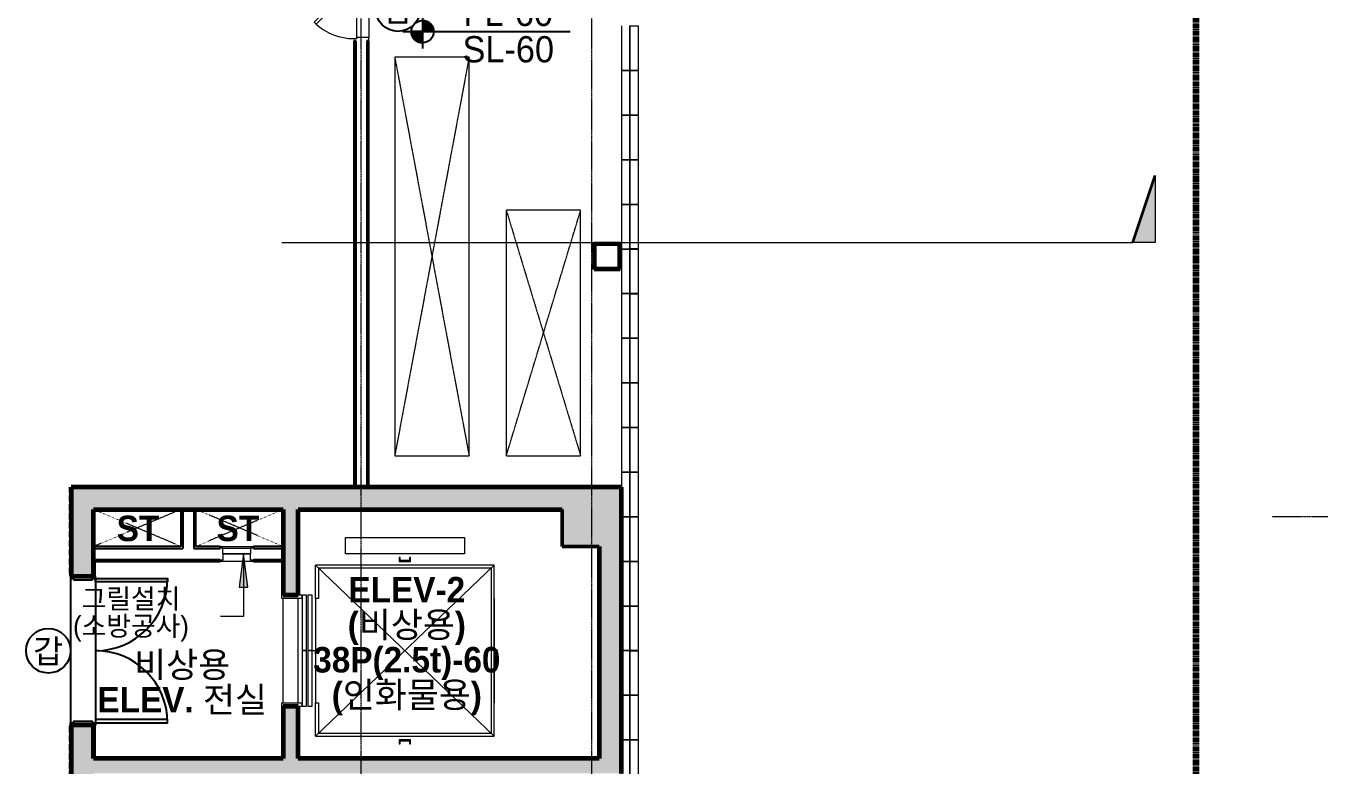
# Model space of a CAD drawing. Header units: millimetres. Extents: x 32807 to 138242, y 21317 to 92065.
# Drawn here: x 120734 to 138242, y 58216 to 68163 of the extents above; entities that cross this region are included whole.
import ezdxf

# ---------------------------------------------------------------- set-up
doc = ezdxf.new("R2010")
doc.units = ezdxf.units.MM
for name, pattern in [('_1점쇄선_1_100_', [9.6, 3.2, -3.2, 0, -3.2]), ('Center', [29.999999, 12, -6, 6, -6]), ('Dash Dot 3_16_', [7.9375, 4.7625, -1.5875, 0, -1.5875]), ('Grid Line', [22.225, 12.7, -3.175, 3.175, -3.175]), ('Hidden 1_5', [2.2, 1.5, -0.7]), ('IMPORT-HID _4_', [2.3, 1.5, -0.8])]:
    doc.linetypes.add(name, pattern=pattern)
doc.layers.add('02. 미장', color=3, linetype='Continuous')
doc.layers.add('03. 태정도어', color=3, linetype='Continuous')
for name, color, linetype, lineweight in [('05. 방화석고', 2, 'Continuous', 13), ('A-ANNO-CALL', 2, 'Continuous', 9), ('A-ANNO-NPLT', 3, 'Continuous', 9), ('A-ANNO-SYMB', 7, 'Continuous', 25), ('A-ANNO-TEXT', 130, 'Continuous', 9), ('A-COLS', 2, 'Continuous', 50), ('A-COLS-HACH', 252, 'Continuous', 15), ('A-EQPM-FIXD', 4, 'Continuous', 15), ('A-FLOR', 2, 'Continuous', 13), ('A-GLAZ', 4, 'Continuous', 18), ('A-GRID', 1, 'Continuous', 9), ('A-PLAN-OPEN', 9, '_1점쇄선_1_100_', 9), ('A-WALL', 2, 'Continuous', 60), ('A-WALL-FINI', 6, 'Continuous', 60), ('A-WALL-HACH', 252, 'Continuous', 60), ('A-WALL-MBND', 6, 'Continuous', 15), ('HID', 130, 'IMPORT-HID _4_', 9), ('오프닝', 170, 'Continuous', 15)]:
    doc.layers.add(name, color=color, linetype=linetype, lineweight=lineweight)
doc.styles.add('Arial_B', font='arialbd.ttf', dxfattribs={"height": 2.130988})
doc.styles.add('돋움_7', font='Dotum.ttf', dxfattribs={"height": 302.25256})
doc.styles.add('돋움_8', font='Dotum.ttf', dxfattribs={"height": 264.47099})
doc.styles.add('돋움_B_1', font='', dxfattribs={"height": 342.798635})
doc.styles.get('돋움_B_1').set_extended_font_data('Dotum', bold=True)

# ---------------------------------------------------------------- blocks, each defined once
blk = doc.blocks.new('Section - JL_SCT Tail-1276105-지상 3층 평면도')
at = {"layer": 'A-ANNO-NPLT'}
blk.add_hatch(color=256, dxfattribs=at).paths.add_polyline_path([(-2, 6), (0, 0), (-2, 0)], flags=0)
for p, q in [((-2, 6), (-2, 0)), ((-2, 0), (0, 0))]:
    blk.add_line(p, q, dxfattribs=at)
at = {"layer": 'A-ANNO-NPLT', "lineweight": 35}
blk.add_line((0, 0), (-2, 6), dxfattribs=at)
blk = doc.blocks.new('갑종방화문 - 갑종방화문-2885359-지상 3층 평면도')
at = {"layer": 'A-ANNO-SYMB'}
blk.add_circle((0, 0), 2, dxfattribs=at)
at = {"layer": 'A-ANNO-SYMB', "lineweight": 13, "insert": (-1.36, 1.02), "char_height": 2.131, "width": 3.427, "attachment_point": 1, "line_spacing_factor": 0.938532, "style": 'Arial_B'}
blk.add_mtext('\\fArial|b1|i0|c129|p34|;갑', dxfattribs=at)
blk = doc.blocks.new('HD_Spot Elev_수동_ - HD_Spot Elev_수동_-7050934-지상 3층 평면도')
at = {"layer": 'A-ANNO-SYMB'}
h = blk.add_hatch(color=256, dxfattribs=at)
edge = h.paths.add_edge_path(flags=0)
edge.add_arc((-4.56, 0), 1, 0, 90, ccw=False)
edge.add_line((-3.56, 0), (-4.56, 0))
edge.add_line((-4.56, 0), (-4.56, 1))
h = blk.add_hatch(color=256, dxfattribs=at)
edge = h.paths.add_edge_path(flags=0)
edge.add_arc((-4.56, 0), 1, 180, 270, ccw=False)
edge.add_line((-5.56, 0), (-4.56, 0))
edge.add_line((-4.56, 0), (-4.56, -1))
at = {"layer": 'A-ANNO-SYMB', "lineweight": 25}
for p, q in [((-4.56, 1.5), (-4.56, -1.5)), ((-4.56, 1), (-4.56, 0)), ((-6.33, 0), (8.67, 0)), ((-4.56, 0), (-5.56, 0)), ((-4.56, -1), (-4.56, 0)), ((-4.56, 0), (-3.56, 0))]:
    blk.add_line(p, q, dxfattribs=at)
blk.add_circle((-4.56, 0), 1, dxfattribs=at)
for start, end in [(360, 90), (180, 270)]:
    blk.add_arc((-4.56, 0), 1, start, end, dxfattribs=at)
blk = doc.blocks.new('JL_DR_점검용 출입구 - UCH_점검구_2-9866147-지상 3층 평면도')
at = {"layer": 'A-EQPM-FIXD'}
for p, q in [((-177, 609), (-152, 634)), ((354, 79), (-177, 609)), ((-152, 634), (379, 104)), ((355, 65), (-355, 65)), ((379, 104), (354, 79)), ((355, -100), (-355, -100))]:
    blk.add_line(p, q, dxfattribs=at)
at = {"layer": 'A-EQPM-FIXD', "lineweight": 18}
for p, q in [((-375, 65), (-375, 100)), ((-355, 65), (-375, 65)), ((-355, -100), (-355, 65)), ((375, 65), (355, 65)), ((355, 65), (355, -100)), ((375, 100), (375, 65)), ((-400, -100), (-355, -100)), ((355, -100), (400, -100))]:
    blk.add_line(p, q, dxfattribs=at)
at = {"layer": 'A-EQPM-FIXD'}
blk.add_arc((379, 104), 750, 137.6823, 180.2809, dxfattribs=at)
blk = doc.blocks.new('A$C7A1D1B51')
at = {"layer": '03. 태정도어', "color": 4}
for p, q in [((-219, 909), (-219, -1031)), ((106, 939), (-209, 939)), ((116, 909), (116, -1031)), ((106, -1061), (-209, -1061))]:
    blk.add_line(p, q, dxfattribs=at)
for points in [[(-209, 939), (-219, 939), (-219, 909), (-174, 909), (-174, 889), (-42, 889), (71, 889), (71, 909), (116, 909), (116, 939), (106, 939)], [(-209, -1061), (-219, -1061), (-219, -1031), (-174, -1031), (-174, -1011), (-42, -1011), (71, -1011), (71, -1031), (116, -1031), (116, -1061), (106, -1061)]]:
    blk.add_lwpolyline(points, dxfattribs=at)
for points in [[(116, 909), (1086, 909), (1086, 864), (116, 864)], [(116, -1031), (1086, -1031), (1086, -986), (116, -986)]]:
    blk.add_lwpolyline(points, close=True, dxfattribs=at)
for centre, start, end in [((115, 909), 270.0462, 359.6443), ((115, -1032), 0.3557, 89.9538)]:
    blk.add_arc(centre, 971, start, end, dxfattribs=at)

msp = doc.modelspace()

# ---------------------------------------------------------------- hatches: boundary and pattern name
at = {"layer": 'A-ANNO-TEXT'}
msp.add_hatch(color=50, dxfattribs=at).paths.add_polyline_path([(123658.8, 61068.2), (123599.5, 60618.2), (123718, 60618.2)], flags=0)
at = {"layer": 'A-COLS-HACH', "lineweight": 9}
h = msp.add_hatch(dxfattribs=at)
h.set_pattern_fill('FP_44', color=256, style=0, pattern_type=2)
h.set_pattern_definition([(45, (-11858.95, -1e-09), (-377.1708, 377.1708), []), (45, (-11858.95, 571.5), (-377.1708, 377.1708), [])])
h.paths.add_polyline_path([(128372.5, 64890.6), (128722.5, 64890.6), (128722.5, 65240.6), (128372.5, 65240.6)], flags=0)
h.paths.add_polyline_path([(128384.5, 64902.6), (128384.5, 65228.6), (128710.5, 65228.6), (128710.5, 64902.6)], flags=0)
at = {"layer": 'A-COLS-HACH'}
msp.add_hatch(color=256, dxfattribs=at).paths.add_polyline_path([(128442.5, 61165.6), (128442.5, 61665.6), (127942.5, 61665.6), (127942.5, 61165.6), (128047.7, 61165.6)], flags=0)
at = {"layer": 'A-WALL-HACH', "lineweight": 15}
h = msp.add_hatch(color=256, dxfattribs=at)
h.paths.add_polyline_path([(121342.5, 55115.6), (121642.5, 55115.6), (121642.5, 55765.6), (121342.5, 55765.6)], flags=0)
h.paths.add_polyline_path([(121342.5, 57765.6), (121642.5, 57765.6), (121642.5, 58765.6), (121342.5, 58765.6), (121342.5, 58613.4)], flags=0)
h.paths.add_polyline_path([(121464.6, 60765.6), (121642.5, 60765.6), (121642.5, 61965.6), (121342.5, 61965.6), (121342.5, 60765.6)], flags=0)
for points in [[(128742.5, 61665.6), (128742.5, 61965.6), (121642.5, 61965.6), (121642.5, 61665.6), (128442.5, 61665.6)], [(128742.5, 58315.6), (128742.5, 61665.6), (128442.5, 61665.6), (128442.5, 58315.6)], [(128442.5, 58115.6), (128742.5, 58115.6), (128742.5, 58315.6), (121642.5, 58315.6), (121642.5, 58115.6), (128047.7, 58115.6)]]:
    msp.add_hatch(color=256, dxfattribs=at).paths.add_polyline_path(points, flags=0)
h = msp.add_hatch(color=256, dxfattribs=at)
h.paths.add_polyline_path([(124392.5, 58315.6), (124392.5, 59015.6), (124192.5, 59015.6), (124192.5, 58315.6)], flags=0)
h.paths.add_polyline_path([(124392.5, 60515.6), (124392.5, 61665.6), (124192.5, 61665.6), (124192.5, 60515.6)], flags=0)

# ---------------------------------------------------------------- linework, layer by layer
at = {"color": 252, "lineweight": 9}
for p, q in [((123382.5, 61069.8), (123382.5, 61140.6)), ((123752.5, 61140.6), (123382.5, 61140.6)), ((123752.5, 61140.6), (123752.5, 61069.8)), ((123382.5, 61065.6), (123382.5, 61069.8)), ((123382.5, 61069.8), (123752.5, 61069.8)), ((123382.5, 61065.6), (123752.5, 61065.6)), ((123752.5, 61069.8), (123752.5, 61065.6))]:
    msp.add_line(p, q, dxfattribs=at)
at = {"layer": '02. 미장', "color": 13}
for p, q in [((121642.5, 60765.6), (121657.5, 60765.6)), ((124192.5, 60515.6), (124177.5, 60515.6)), ((124192.5, 59015.6), (124177.5, 59015.6)), ((121642.5, 58765.6), (121657.5, 58765.6))]:
    msp.add_line(p, q, dxfattribs=at)
for points in [[(121657.5, 60965.6), (121657.5, 60765.6)], [(124177.5, 60515.6), (124177.5, 60965.6)], [(121657.5, 58765.6), (121657.5, 58330.6), (124177.5, 58330.6), (124177.5, 59015.6)]]:
    msp.add_lwpolyline(points, dxfattribs=at)
at = {"layer": '05. 방화석고', "color": 6, "lineweight": 25}
for p, q in [((125142.5, 67965.6), (125142.5, 61965.6)), ((125155, 67965.6), (125155, 61965.6)), ((125167.5, 67965.6), (125167.5, 61965.6)), ((125317.5, 67965.6), (125317.5, 61965.6)), ((125342.5, 61965.6), (125342.5, 67965.6)), ((122817.5, 61665.6), (122817.5, 61165.6)), ((122842.5, 61665.6), (122842.5, 61140.6)), ((122992.5, 61665.6), (122992.5, 61140.6)), ((123005, 61665.6), (123005, 61165.6)), ((123017.5, 61165.6), (123017.5, 61665.6)), ((122817.5, 61165.6), (121642.5, 61165.6)), ((121642.5, 61140.6), (122842.5, 61140.6)), ((122992.5, 61140.6), (123342.5, 61140.6)), ((123342.5, 61165.6), (123017.5, 61165.6)), ((124192.5, 61165.6), (123792.5, 61165.6)), ((123792.5, 61140.6), (124192.5, 61140.6)), ((121642.5, 60990.6), (123342.5, 60990.6)), ((121642.5, 60978.1), (123342.5, 60978.1)), ((121642.5, 60965.6), (123342.5, 60965.6)), ((123792.5, 60990.6), (124192.5, 60990.6)), ((123792.5, 60978.1), (124192.5, 60978.1)), ((123792.5, 60965.6), (124192.5, 60965.6))]:
    msp.add_line(p, q, dxfattribs=at)
at = {"layer": 'A-ANNO-CALL', "linetype": 'Center', "lineweight": 100}
msp.add_line((136468.1, 21790.8), (136468.1, 79647), dxfattribs=at)
at = {"layer": 'A-ANNO-NPLT'}
msp.add_line((124175.8, 65252.5), (135619.2, 65252.5), dxfattribs=at)
at = {"layer": 'A-ANNO-TEXT', "color": 50}
for p, q in [((123658.8, 61068.2), (123599.5, 60618.2)), ((123718, 60618.2), (123658.8, 61068.2)), ((123658.8, 61068.2), (123658.8, 60226.3)), ((123599.5, 60618.2), (123718, 60618.2)), ((123658.8, 60226.3), (123350.5, 60226.3))]:
    msp.add_line(p, q, dxfattribs=at)
at = {"layer": 'A-COLS'}
for p, q in [((128722.5, 65240.6), (128372.5, 65240.6)), ((128372.5, 65240.6), (128372.5, 64890.6)), ((128384.5, 64902.6), (128384.5, 65228.6)), ((128384.5, 65228.6), (128710.5, 65228.6)), ((128710.5, 65228.6), (128710.5, 64902.6)), ((128722.5, 64890.6), (128722.5, 65240.6)), ((128372.5, 64890.6), (128722.5, 64890.6)), ((128710.5, 64902.6), (128384.5, 64902.6)), ((127942.5, 61665.6), (127942.5, 61165.6)), ((127942.5, 61165.6), (128442.5, 61165.6))]:
    msp.add_line(p, q, dxfattribs=at)
at = {"layer": 'A-EQPM-FIXD', "color": 252, "lineweight": 9}
for p, q in [((125028.2, 61065.6), (125028.2, 61285.6)), ((125028.2, 61285.6), (126628.2, 61285.6)), ((126628.2, 61285.6), (126628.2, 61065.6)), ((126628.2, 61065.6), (125028.2, 61065.6)), ((125764.7, 61016.4), (125752, 61016.4)), ((125752, 61016.4), (125752, 60965.6)), ((125752, 60965.6), (125904.4, 60965.6)), ((125764.7, 60978.3), (125764.7, 61016.4)), ((125891.7, 60978.3), (125764.7, 60978.3)), ((125904.4, 61016.4), (125891.7, 61016.4)), ((125891.7, 61016.4), (125891.7, 60978.3)), ((125904.4, 60965.6), (125904.4, 61016.4)), ((127028.2, 58615.6), (124628.2, 60915.6)), ((127028.2, 60915.6), (124628.2, 58615.6)), ((124628.2, 60465.6), (124628.2, 60915.6)), ((127028.2, 60915.6), (124628.2, 60915.6)), ((124666.2, 60877.5), (124666.2, 60465.6)), ((124666.2, 60877.5), (126990.2, 60877.5)), ((126990.2, 60877.5), (126990.2, 58653.7)), ((127028.2, 58615.6), (127028.2, 60915.6)), ((124628.2, 60465.6), (124628.2, 59065.6)), ((124666.2, 60465.6), (124628.2, 60465.6)), ((127028.2, 60465.6), (127028.2, 59065.6)), ((124577.5, 59765.6), (124628.2, 59765.6)), ((127078.9, 59765.6), (127028.2, 59765.6)), ((124628.2, 59065.6), (124666.2, 59065.6)), ((124628.2, 58615.6), (124628.2, 59065.6)), ((124666.2, 59065.6), (124666.2, 58653.7)), ((124628.2, 58615.6), (127028.2, 58615.6)), ((126990.2, 58653.7), (124666.2, 58653.7)), ((125904.4, 58565.6), (125752, 58565.6)), ((125752, 58565.6), (125752, 58514.8)), ((125752, 58514.8), (125764.7, 58514.8)), ((125764.7, 58514.8), (125764.7, 58552.9)), ((125764.7, 58552.9), (125891.7, 58552.9)), ((125891.7, 58552.9), (125891.7, 58514.8)), ((125891.7, 58514.8), (125904.4, 58514.8)), ((125904.4, 58514.8), (125904.4, 58565.6))]:
    msp.add_line(p, q, dxfattribs=at)
at = {"layer": 'A-EQPM-FIXD', "color": 252}
for p, q in [((124182.5, 60522.4), (124182.5, 60580.6)), ((124212.5, 60522.4), (124212.5, 60580.6)), ((124182.5, 59000.6), (124182.5, 58950.6)), ((124212.5, 59000.6), (124212.5, 58950.6))]:
    msp.add_line(p, q, dxfattribs=at)
at = {"layer": 'A-EQPM-FIXD', "color": 252, "lineweight": 18}
for p, q in [((124172.5, 60515.6), (124192.5, 60515.6)), ((124172.5, 60465.6), (124172.5, 60515.6)), ((124442.5, 60465.6), (124172.5, 60465.6)), ((124392.5, 60515.6), (124442.5, 60515.6)), ((124442.5, 60515.6), (124442.5, 60465.6)), ((124452.5, 60515.6), (124502.5, 60515.6)), ((124452.5, 59765.6), (124452.5, 60515.6)), ((124502.5, 60515.6), (124502.5, 59765.6)), ((124527.5, 60515.6), (124577.5, 60515.6)), ((124527.5, 59765.6), (124527.5, 60515.6)), ((124577.5, 60515.6), (124577.5, 59765.6)), ((124502.5, 59765.6), (124452.5, 59765.6)), ((124452.5, 59015.6), (124452.5, 59765.6)), ((124452.5, 59765.6), (124502.5, 59765.6)), ((124502.5, 59765.6), (124502.5, 59015.6)), ((124577.5, 59765.6), (124527.5, 59765.6)), ((124527.5, 59015.6), (124527.5, 59765.6)), ((124527.5, 59765.6), (124577.5, 59765.6)), ((124577.5, 59765.6), (124577.5, 59015.6)), ((124172.5, 59015.6), (124172.5, 59065.6)), ((124172.5, 59065.6), (124442.5, 59065.6)), ((124192.5, 59015.6), (124172.5, 59015.6)), ((124442.5, 59015.6), (124392.5, 59015.6)), ((124442.5, 59065.6), (124442.5, 59015.6)), ((124502.5, 59015.6), (124452.5, 59015.6)), ((124577.5, 59015.6), (124527.5, 59015.6))]:
    msp.add_line(p, q, dxfattribs=at)
at = {"layer": 'A-FLOR', "color": 252}
for p, q in [((124192.5, 59065.6), (124192.5, 60465.6)), ((124392.5, 59065.6), (124392.5, 60465.6))]:
    msp.add_line(p, q, dxfattribs=at)
at = {"layer": 'A-GLAZ', "color": 4}
for p, q in [((128742.5, 68165.6), (128742.5, 67565.6)), ((128852.5, 67565.6), (128852.5, 68165.6)), ((128972.5, 68160.6), (128852.5, 68160.6)), ((128852.5, 68160.6), (128852.5, 67570.5)), ((128972.5, 67570.5), (128972.5, 68160.6)), ((128852.5, 67565.6), (128742.5, 67565.6)), ((128742.5, 67565.6), (128742.5, 66965.6)), ((128742.5, 67565.6), (128852.5, 67565.6)), ((128852.5, 67570.5), (128972.5, 67570.5)), ((128852.5, 66965.6), (128852.5, 67565.6)), ((128972.5, 67560.6), (128852.5, 67560.6)), ((128852.5, 67560.6), (128852.5, 66970.5)), ((128972.5, 66970.5), (128972.5, 67560.6)), ((128852.5, 66965.6), (128742.5, 66965.6)), ((128742.5, 66965.6), (128742.5, 66365.6)), ((128742.5, 66965.6), (128852.5, 66965.6)), ((128852.5, 66970.5), (128972.5, 66970.5)), ((128852.5, 66365.6), (128852.5, 66965.6)), ((128972.5, 66960.6), (128852.5, 66960.6)), ((128852.5, 66960.6), (128852.5, 66370.5)), ((128972.5, 66370.5), (128972.5, 66960.6)), ((128852.5, 66365.6), (128742.5, 66365.6)), ((128742.5, 66365.6), (128742.5, 65765.6)), ((128742.5, 66365.6), (128852.5, 66365.6)), ((128852.5, 66370.5), (128972.5, 66370.5)), ((128852.5, 65765.6), (128852.5, 66365.6)), ((128972.5, 66360.6), (128852.5, 66360.6)), ((128852.5, 66360.6), (128852.5, 65770.5)), ((128972.5, 65770.5), (128972.5, 66360.6)), ((128852.5, 65765.6), (128742.5, 65765.6)), ((128742.5, 65765.6), (128742.5, 65165.6)), ((128742.5, 65765.6), (128852.5, 65765.6)), ((128852.5, 65770.5), (128972.5, 65770.5)), ((128852.5, 65165.6), (128852.5, 65765.6)), ((128972.5, 65760.6), (128852.5, 65760.6)), ((128852.5, 65760.6), (128852.5, 65170.5)), ((128972.5, 65170.5), (128972.5, 65760.6)), ((128852.5, 65165.6), (128742.5, 65165.6)), ((128742.5, 65165.6), (128742.5, 64565.6)), ((128742.5, 65165.6), (128852.5, 65165.6)), ((128852.5, 65170.5), (128972.5, 65170.5)), ((128852.5, 64565.6), (128852.5, 65165.6)), ((128972.5, 65160.6), (128852.5, 65160.6)), ((128852.5, 65160.6), (128852.5, 64570.5)), ((128972.5, 64570.5), (128972.5, 65160.6)), ((128852.5, 64565.6), (128742.5, 64565.6)), ((128742.5, 64565.6), (128742.5, 63965.6)), ((128742.5, 64565.6), (128852.5, 64565.6)), ((128852.5, 64570.5), (128972.5, 64570.5)), ((128852.5, 63965.6), (128852.5, 64565.6)), ((128972.5, 64560.6), (128852.5, 64560.6)), ((128852.5, 64560.6), (128852.5, 63970.5)), ((128972.5, 63970.5), (128972.5, 64560.6)), ((128852.5, 63965.6), (128742.5, 63965.6)), ((128742.5, 63965.6), (128742.5, 63365.6)), ((128742.5, 63965.6), (128852.5, 63965.6)), ((128852.5, 63970.5), (128972.5, 63970.5)), ((128852.5, 63365.6), (128852.5, 63965.6)), ((128972.5, 63960.6), (128852.5, 63960.6)), ((128852.5, 63960.6), (128852.5, 63370.5)), ((128972.5, 63370.5), (128972.5, 63960.6)), ((128852.5, 63365.6), (128742.5, 63365.6)), ((128742.5, 63365.6), (128742.5, 62765.6)), ((128742.5, 63365.6), (128852.5, 63365.6)), ((128852.5, 63370.5), (128972.5, 63370.5)), ((128852.5, 62765.6), (128852.5, 63365.6)), ((128972.5, 63360.6), (128852.5, 63360.6)), ((128852.5, 63360.6), (128852.5, 62770.5)), ((128972.5, 62770.5), (128972.5, 63360.6)), ((128852.5, 62765.6), (128742.5, 62765.6)), ((128742.5, 62765.6), (128742.5, 62165.6)), ((128742.5, 62765.6), (128852.5, 62765.6)), ((128852.5, 62770.5), (128972.5, 62770.5)), ((128852.5, 62165.6), (128852.5, 62765.6)), ((128972.5, 62760.6), (128852.5, 62760.6)), ((128852.5, 62760.6), (128852.5, 62170.5)), ((128972.5, 62170.5), (128972.5, 62760.6)), ((128852.5, 62165.6), (128742.5, 62165.6)), ((128742.5, 62165.6), (128742.5, 61565.6)), ((128742.5, 62165.6), (128852.5, 62165.6)), ((128852.5, 62170.5), (128972.5, 62170.5)), ((128852.5, 61565.6), (128852.5, 62165.6)), ((128972.5, 62160.6), (128852.5, 62160.6)), ((128852.5, 62160.6), (128852.5, 61570.5)), ((128972.5, 61570.5), (128972.5, 62160.6)), ((128852.5, 61565.6), (128742.5, 61565.6)), ((128742.5, 61565.6), (128742.5, 60965.6)), ((128742.5, 61565.6), (128852.5, 61565.6)), ((128852.5, 61570.5), (128972.5, 61570.5)), ((128852.5, 60965.6), (128852.5, 61565.6)), ((128972.5, 61560.6), (128852.5, 61560.6)), ((128852.5, 61560.6), (128852.5, 60970.5)), ((128972.5, 60970.5), (128972.5, 61560.6)), ((123342.5, 61148.1), (123382.5, 61148.1)), ((123382.5, 61148.1), (123382.5, 61140.6)), ((123752.5, 61140.6), (123752.5, 61148.1)), ((123752.5, 61148.1), (123792.5, 61148.1)), ((123382.5, 60983.1), (123342.5, 60983.1)), ((123382.5, 61065.6), (123382.5, 60983.1)), ((123752.5, 60983.1), (123752.5, 61065.6)), ((123792.5, 60983.1), (123752.5, 60983.1)), ((128852.5, 60965.6), (128742.5, 60965.6)), ((128742.5, 60965.6), (128742.5, 60365.6)), ((128742.5, 60965.6), (128852.5, 60965.6)), ((128852.5, 60970.5), (128972.5, 60970.5)), ((128852.5, 60365.6), (128852.5, 60965.6)), ((128972.5, 60960.6), (128852.5, 60960.6)), ((128852.5, 60960.6), (128852.5, 60370.5)), ((128972.5, 60370.5), (128972.5, 60960.6)), ((128852.5, 60365.6), (128742.5, 60365.6)), ((128742.5, 60365.6), (128742.5, 59765.6)), ((128742.5, 60365.6), (128852.5, 60365.6)), ((128852.5, 60370.5), (128972.5, 60370.5)), ((128852.5, 59765.6), (128852.5, 60365.6)), ((128972.5, 60360.6), (128852.5, 60360.6)), ((128852.5, 60360.6), (128852.5, 59770.5)), ((128972.5, 59770.5), (128972.5, 60360.6)), ((128852.5, 59765.6), (128742.5, 59765.6)), ((128742.5, 59765.6), (128742.5, 59165.6)), ((128742.5, 59765.6), (128852.5, 59765.6)), ((128852.5, 59770.5), (128972.5, 59770.5)), ((128852.5, 59165.6), (128852.5, 59765.6)), ((128972.5, 59760.6), (128852.5, 59760.6)), ((128852.5, 59760.6), (128852.5, 59170.5)), ((128972.5, 59170.5), (128972.5, 59760.6)), ((128742.5, 59165.6), (128852.5, 59165.6)), ((128852.5, 59165.6), (128742.5, 59165.6)), ((128742.5, 59165.6), (128742.5, 58565.6)), ((128852.5, 59170.5), (128972.5, 59170.5)), ((128852.5, 58565.6), (128852.5, 59165.6)), ((128972.5, 59160.6), (128852.5, 59160.6)), ((128852.5, 59160.6), (128852.5, 58570.5)), ((128972.5, 58570.5), (128972.5, 59160.6)), ((128852.5, 58565.6), (128742.5, 58565.6)), ((128742.5, 58565.6), (128742.5, 57965.6)), ((128742.5, 58565.6), (128852.5, 58565.6)), ((128852.5, 58570.5), (128972.5, 58570.5)), ((128852.5, 57965.6), (128852.5, 58565.6)), ((128972.5, 58560.6), (128852.5, 58560.6)), ((128852.5, 58560.6), (128852.5, 57970.5)), ((128972.5, 57970.5), (128972.5, 58560.6))]:
    msp.add_line(p, q, dxfattribs=at)
at = {"layer": 'A-GRID', "linetype": 'Grid Line'}
for p, q in [((125242.5, 22797.5), (125242.5, 84565.3)), ((128342.5, 22797.5), (128342.5, 84565.3)), ((138242.5, 61565.6), (137492.5, 61565.6))]:
    msp.add_line(p, q, dxfattribs=at)
at = {"layer": 'A-PLAN-OPEN', "color": 252}
for p, q in [((122817.5, 61665.6), (121642.5, 61165.6)), ((122817.5, 61165.6), (121642.5, 61665.6)), ((124192.5, 61665.6), (123017.5, 61165.6)), ((124192.5, 61165.6), (123017.5, 61665.6))]:
    msp.add_line(p, q, dxfattribs=at)
at = {"layer": 'A-WALL', "color": 0}
for p, q in [((121342.5, 61965.6), (121342.5, 60765.6)), ((128742.5, 61965.6), (121342.5, 61965.6)), ((128742.5, 58115.6), (128742.5, 61965.6)), ((121642.5, 60765.6), (121642.5, 61665.6)), ((121642.5, 61665.6), (124192.5, 61665.6)), ((124192.5, 61665.6), (124192.5, 60515.6)), ((124392.5, 60515.6), (124392.5, 61665.6)), ((124392.5, 61665.6), (127942.5, 61665.6)), ((128442.5, 61165.6), (128442.5, 58315.6)), ((121342.5, 60765.6), (121642.5, 60765.6)), ((124192.5, 60515.6), (124392.5, 60515.6)), ((124392.5, 59015.6), (124192.5, 59015.6)), ((124192.5, 59015.6), (124192.5, 58315.6)), ((124392.5, 58315.6), (124392.5, 59015.6)), ((121642.5, 58765.6), (121342.5, 58765.6)), ((121342.5, 58765.6), (121342.5, 57765.6)), ((121642.5, 58315.6), (121642.5, 58765.6)), ((124192.5, 58315.6), (121642.5, 58315.6)), ((128442.5, 58315.6), (124392.5, 58315.6))]:
    msp.add_line(p, q, dxfattribs=at)
at = {"layer": 'A-WALL', "color": 0, "linetype": 'Hidden 1_5'}
for p, q in [((121342.5, 60765.6), (121342.5, 61965.6)), ((121342.5, 57765.6), (121342.5, 58765.6))]:
    msp.add_line(p, q, dxfattribs=at)
at = {"layer": 'A-WALL-FINI', "color": 252, "lineweight": 25}
for p, q in [((125167.5, 67965.6), (125142.5, 67965.6)), ((125342.5, 67965.6), (125317.5, 67965.6)), ((121642.5, 61165.6), (121642.5, 61140.6)), ((123342.5, 61140.6), (123342.5, 61165.6)), ((123792.5, 61165.6), (123792.5, 61140.6)), ((121642.5, 60990.6), (121642.5, 60965.6)), ((123342.5, 60965.6), (123342.5, 60990.6)), ((123792.5, 60990.6), (123792.5, 60965.6))]:
    msp.add_line(p, q, dxfattribs=at)
at = {"layer": 'A-WALL-MBND', "color": 252}
for p, q in [((123342.5, 61165.6), (123792.5, 61165.6)), ((123792.5, 60965.6), (123342.5, 60965.6))]:
    msp.add_line(p, q, dxfattribs=at)
at = {"layer": 'HID', "color": 252, "linetype": 'Dash Dot 3_16_'}
for p, q in [((126692.5, 67745.6), (125692.5, 62385.6)), ((125692.5, 67745.6), (126692.5, 62385.6)), ((127192.5, 62385.6), (128192.5, 65685.6)), ((127192.5, 65685.6), (128192.5, 62385.6))]:
    msp.add_line(p, q, dxfattribs=at)
at = {"layer": '오프닝', "color": 252, "linetype": 'Dash Dot 3_16_', "flags": 128}
for points in [[(125692.5, 67745.6), (125692.5, 62385.6), (126692.5, 62385.6), (126692.5, 67745.6)], [(127192.5, 65685.6), (127192.5, 62385.6), (128192.5, 62385.6), (128192.5, 65685.6)]]:
    msp.add_lwpolyline(points, close=True, dxfattribs=at)

# ---------------------------------------------------------------- block references
at = {"layer": '03. 태정도어', "color": 4}
msp.add_blockref('A$C7A1D1B51', (121551.6, 59826.9), dxfattribs=at)
at = {"layer": 'A-ANNO-NPLT', "lineweight": 35, "extrusion": (0, 0, -1), "xscale": 149.9999999999998, "yscale": 149.9999999999998, "zscale": 149.9999999999998}
msp.add_blockref('Section - JL_SCT Tail-1276105-지상 3층 평면도', (-135619.2, 65252.5), dxfattribs=at)
at = {"layer": 'A-ANNO-SYMB', "lineweight": 13, "xscale": 149.9999999999998, "yscale": 149.9999999999998, "zscale": 149.9999999999998}
for p in [(125736.3, 68391.9), (121033.9, 59763.7)]:
    msp.add_blockref('갑종방화문 - 갑종방화문-2885359-지상 3층 평면도', p, dxfattribs=at)
at = {"layer": 'A-ANNO-SYMB', "lineweight": 25, "xscale": 150, "yscale": 150, "zscale": 150}
msp.add_blockref('HD_Spot Elev_수동_ - HD_Spot Elev_수동_-7050934-지상 3층 평면도', (126750.3, 68087.7), dxfattribs=at)
at = {"layer": 'A-EQPM-FIXD', "color": 252, "rotation": 90.00000000000001}
msp.add_blockref('JL_DR_점검용 출입구 - UCH_점검구_2-9866147-지상 3층 평면도', (125242.5, 68365.6), dxfattribs=at)

# ---------------------------------------------------------------- texts
at = {"layer": 'A-ANNO-SYMB', "insert": (127218.9, 68516.1), "char_height": 352.63, "width": 1718.595, "attachment_point": 2, "line_spacing_factor": 0.83097, "style": '돋움_8'}
msp.add_mtext('FL-60\\PSL-60', dxfattribs=at)
at = {"layer": 'A-ANNO-TEXT', "attachment_point": 2}
for s, insert, char_height, width, line_spacing_factor, style in [('ST', (122239.5, 61580.7), 342.8, 685.253, 0.824269, '돋움_B_1'), ('ST', (123582.9, 61580.7), 342.8, 685.253, 0.824269, '돋움_B_1'), ('ELEV-2\\P(비상용)\\P38P(2.5t)-60\\P(인화물용)', (125854.6, 60757.2), 342.799, 3465.146, 0.824269, '돋움_B_1'), ('그릴설치\\P(소방공사)', (122145.1, 60597), 264.47, 2086.457, 0.83097, '돋움_7'), ('비상용\\PELEV. 전실', (122833.8, 59748.8), 342.8, 2877.092, 0.824269, '돋움_B_1')]:
    msp.add_mtext(s, dxfattribs=dict(at, insert=insert, char_height=char_height, width=width, line_spacing_factor=line_spacing_factor, style=style))

doc.saveas('drawing.dxf')
